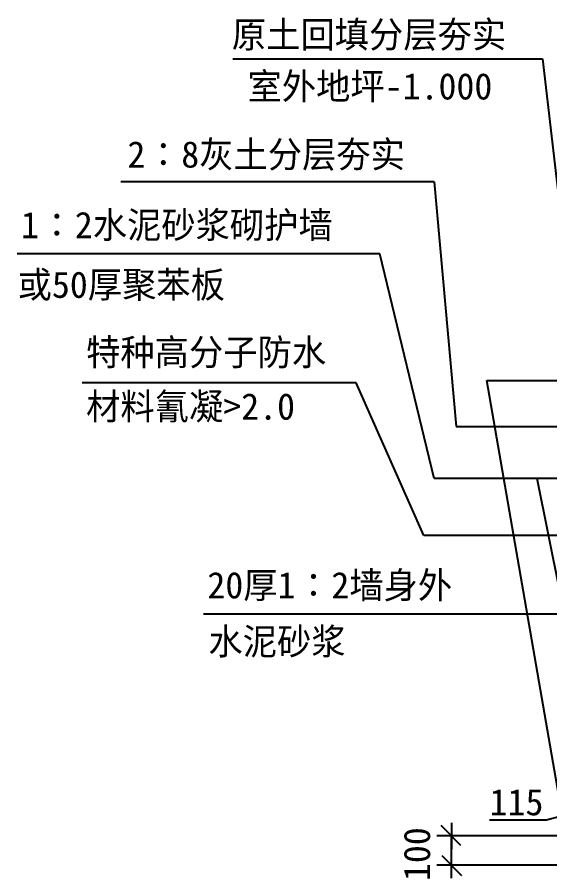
# Model space of a CAD drawing. Header units: metres. Extents: x 2670 to 45747, y -17800 to 38568.
# Drawn here: x 4577 to 13744, y 2057 to 16872 of the extents above; entities that cross this region are included whole.
import ezdxf

# ---------------------------------------------------------------- set-up
doc = ezdxf.new("R2010")
doc.units = ezdxf.units.M
for name, color, linetype in [('BD', 2, 'Continuous'), ('MC', 4, 'Continuous'), ('ZHOU2', 3, 'Continuous')]:
    doc.layers.add(name, color=color, linetype=linetype)

# ---------------------------------------------------------------- blocks, each defined once
blk = doc.blocks.new('_DIMX')
blk.add_line((-150, 0), (150, 0))
at = {"color": 1}
blk.add_lwpolyline([(-122.18, -121.72), (104.68, 105.14)], dxfattribs=at)

msp = doc.modelspace()

# ---------------------------------------------------------------- linework, layer by layer
for p, q in [((11754.31, 14042.79), (6359.92, 14042.79)), ((10820.27, 12804.13), (4577.16, 12804.13)), ((10411.67, 10583.56), (5697.41, 10583.56)), ((14022.59, 2793.18), (12661.35, 10625.98)), ((13690.17, 3067.48), (14668.63, 3338.48)), ((12704.78, 3067.48), (13690.17, 3067.48)), ((14022.59, 2793.18), (11799.44, 2793.18)), ((12049.44, 2794.18), (12049.44, 2795.18)), ((12049.44, 2293.18), (12049.44, 2793.18)), ((14022.59, 2293.18), (11799.44, 2293.18)), ((12049.44, 2292.18), (12049.44, 2291.18))]:
    msp.add_line(p, q)
at = {"layer": 'BD'}
msp.add_line((12661.35, 10625.98), (14595.92, 10625.98), dxfattribs=at)
at = {"layer": 'MC'}
for p, q in [((8291.21, 16156.52), (13619.82, 16156.52)), ((13619.82, 16156.52), (14291.5, 10341.21)), ((11754.31, 14042.79), (12133.74, 9835.7)), ((11753.81, 8939), (10820.27, 12804.13)), ((11578.6, 7961.88), (10411.67, 10583.56)), ((12133.74, 9835.7), (15659.2, 9835.7)), ((17691.52, 8939), (11753.81, 8939)), ((18176.1, 7961.88), (11578.6, 7961.88)), ((18298.66, 6606.39), (7786.18, 6606.39))]:
    msp.add_line(p, q, dxfattribs=at)
at = {"layer": 'ZHOU2'}
msp.add_line((14568.44, 3752.03), (13524.38, 8939), dxfattribs=at)

# ---------------------------------------------------------------- block references
at = {"xscale": 1.5, "yscale": 1.5, "zscale": 1.5}
for p, rotation in [((12049.44, 2793.18), 270), ((12049.44, 2293.18), 90)]:
    msp.add_blockref('_DIMX', p, dxfattribs=dict(at, rotation=rotation))

# ---------------------------------------------------------------- texts
msp.add_text('115', height=454).set_placement((12707.99, 3148.33))
msp.add_text('100', height=454, rotation=90).set_placement((11683.47, 2016.67))
at = {"layer": 'ZHOU2'}
for s, p in [('原土回填分层夯实', (8271.64, 16347.63)), ('室外地坪-1.000', (8541.19, 15457.86)), ('2∶8灰土分层夯实', (6474.49, 14286.19)), ('1∶2水泥砂浆砌护墙', (4642.13, 13072.73)), ('或50厚聚苯板', (4583.79, 12046.32)), ('特种高分子防水', (5763.01, 10884.72)), ('材料氰凝>2.0', (5763.01, 9952.03)), ('20厚1∶2墙身外', (7850.52, 6878.84)), ('水泥砂浆', (7868.25, 5910.72))]:
    msp.add_text(s, height=454, dxfattribs=at).set_placement(p)

doc.saveas('drawing.dxf')
